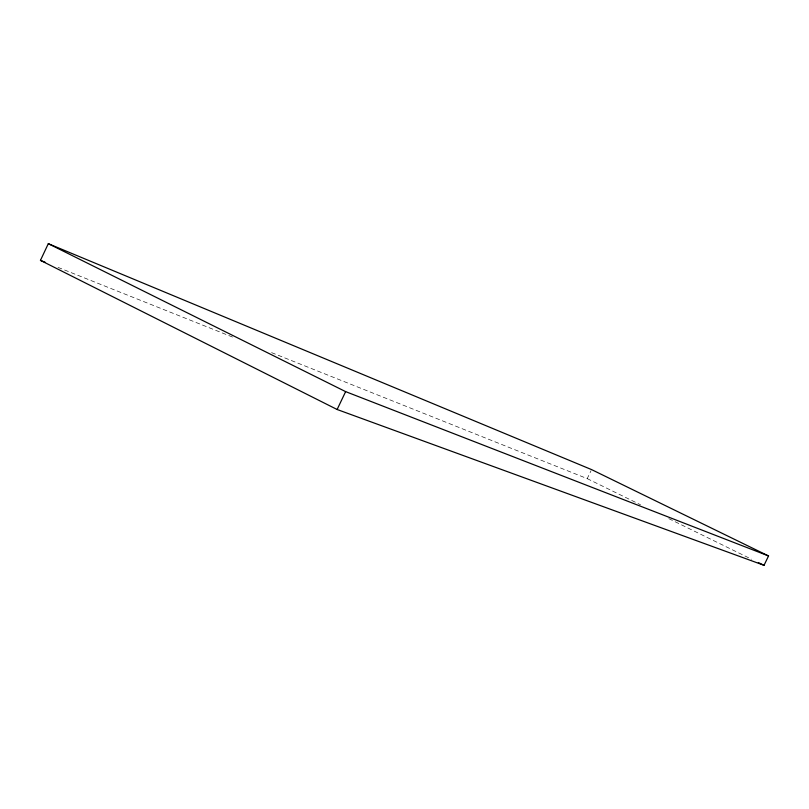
<?xml version="1.0" encoding="UTF-8"?>
<svg xmlns="http://www.w3.org/2000/svg" width="809" height="809" viewBox="0 0 809 809"><rect width="100%" height="100%" fill="white"/><g stroke="black" fill="none" stroke-linecap="round" stroke-linejoin="round"><path stroke-width="0.61" stroke-dasharray="4.04 3.03" d="M271.602 352.643L587.223 478.625L591.025 470.727M58.046 267.395L232.881 337.181M587.223 478.625L640.485 504.745M668.821 518.64L751.551 559.211"/><path stroke-width="1.21" d="M40.45 260.377L48.307 243.681L591.561 469.594L768.55 555.955L764.02 565.319L337.12 409.496L40.45 260.377L45.142 262.247M337.12 409.496L345.635 391.627L768.55 555.955M758.346 562.548L764.02 565.319M48.307 243.681L345.635 391.627"/></g></svg>
